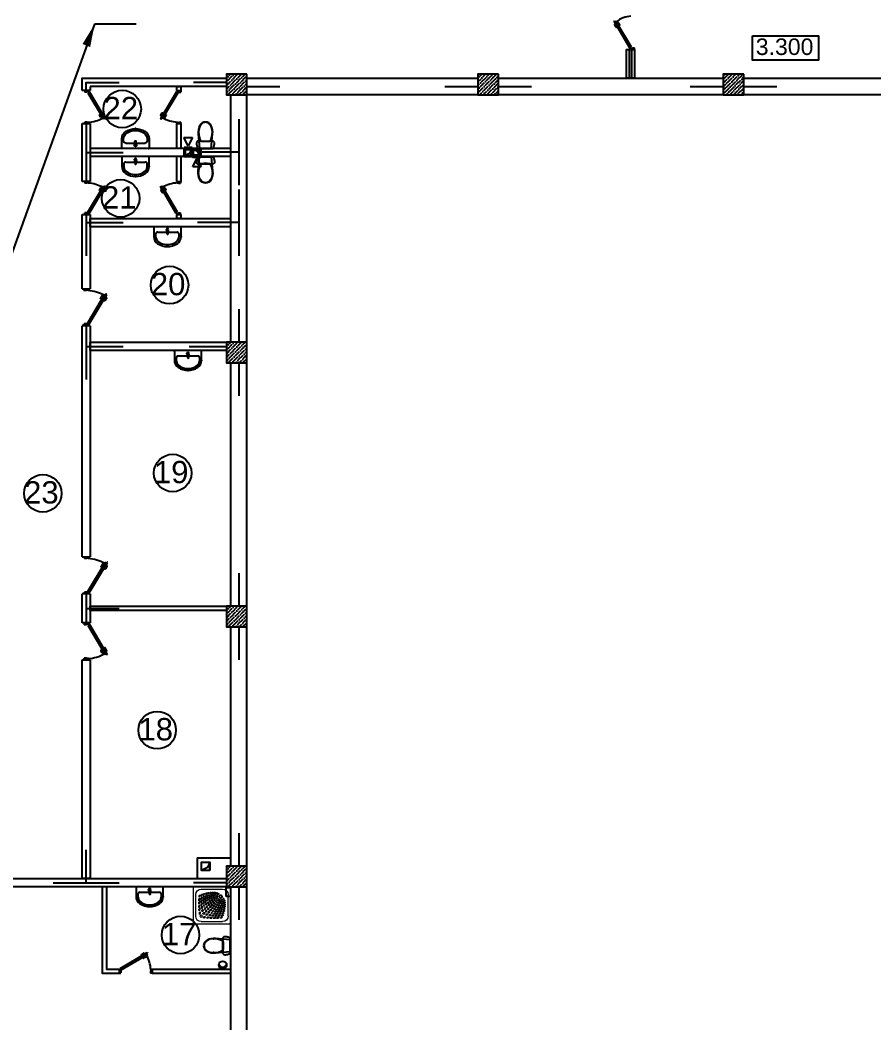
# Model space of a CAD drawing. Header units: millimetres. Extents: x 42452 to 2852333, y -419346 to 834876.
# Drawn here: x 2613922 to 2634634, y 575600 to 599910 of the extents above; entities that cross this region are included whole.
import ezdxf

# ---------------------------------------------------------------- set-up
doc = ezdxf.new("R2010")
doc.units = ezdxf.units.MM
for name, color, linetype, lineweight in [('memar', 7, 'Continuous', 25), ('ДВЕРИ', 7, 'Continuous', 5), ('Интерьер - Мебель_Ном._пера__1', 7, 'Continuous', 15), ('Соединение', 5, 'Continuous', 30)]:
    doc.layers.add(name, color=color, linetype=linetype, lineweight=lineweight)
doc.layers.add('Интерьер - Мебель_Ном._пера__75', color=160, linetype='Continuous', lineweight=25, true_color=0x2731ed)
doc.styles.add('GENERATED_STYLE_1', font='times.ttf')
doc.styles.add('СГЕНЕРИР_СТИЛЬ_1', font='arial.ttf')

# ---------------------------------------------------------------- blocks, each defined once
blk = doc.blocks.new('qapi 700')
at = {"layer": 'ДВЕРИ', "color": 251, "lineweight": 25, "true_color": 0x636466}
for p, q in [((1281620, 90086), (1281659, 90086)), ((1281620, 89997), (1281651, 89997)), ((1281651, 89997), (1281651, 90034)), ((1281651, 90034), (1281659, 90034)), ((1281659, 90034), (1281659, 90086)), ((1282368, 90010), (1281735, 89633)), ((1282395, 89980), (1281741, 89591)), ((1282382, 89987), (1282368, 90010)), ((1282420, 90086), (1282380, 90086)), ((1282380, 90034), (1282380, 90085)), ((1282388, 90034), (1282380, 90034)), ((1282388, 89991), (1282382, 89987)), ((1282388, 89997), (1282388, 90034)), ((1282420, 89997), (1282388, 89997)), ((1282420, 89997), (1282388, 89997)), ((1282395, 89980), (1282388, 89991)), ((1281775, 89698), (1281826, 89728)), ((1281835, 89712), (1281794, 89687)), ((1281836, 89725), (1281838, 89722)), ((1281733, 89605), (1281747, 89613)), ((1281741, 89591), (1281733, 89605)), ((1281747, 89613), (1281735, 89633)), ((1281812, 89685), (1281762, 89656)), ((1281762, 89656), (1281765, 89651)), ((1281776, 89665), (1281770, 89676)), ((1281785, 89617), (1281787, 89613)), ((1281787, 89613), (1281837, 89642)), ((1281792, 89676), (1281793, 89674)), ((1281802, 89622), (1281809, 89609)), ((1281814, 89681), (1281812, 89685)), ((1281820, 89629), (1281818, 89631)), ((1281872, 89650), (1281831, 89626)), ((1281831, 89604), (1281881, 89634)), ((1281837, 89642), (1281835, 89646)), ((1281884, 89645), (1281883, 89647))]:
    blk.add_line(p, q, dxfattribs=at)
for centre, radius, start, end in [((1282471, 90052), 821, 183.4077, 209.5706), ((1281783, 89684), 15.9, 120.7133, 210.7133), ((1281830, 89721), 7.94, 30.7133, 120.7133), ((1281831, 89718), 7.94, 300.7133, 30.7133), ((1281798, 89680), 7.94, 120.7133, 210.7133), ((1281823, 89617), 15.9, 210.7133, 300.7133), ((1281827, 89633), 7.94, 210.7133, 300.7133), ((1281876, 89643), 7.94, 30.7133, 120.7133), ((1281877, 89641), 7.94, 300.7133, 30.7133)]:
    blk.add_arc(centre, radius, start, end, dxfattribs=at)
blk = doc.blocks.new('Символ поддона душа 16')
at = {"layer": 'Интерьер - Мебель_Ном._пера__1', "color": 251, "linetype": 'Continuous', "lineweight": 5, "true_color": 0x636466}
for p, q in [((0, 22), (0, 878)), ((878, 900), (23, 900)), ((709, 844), (191, 844)), ((900, 22), (900, 878)), ((56, 191), (56, 709)), ((222, 662), (187, 662)), ((238, 713), (238, 678)), ((238, 647), (238, 611)), ((289, 662), (253, 662)), ((303, 601), (286, 614)), ((299, 597), (286, 614)), ((326, 567), (311, 584)), ((333, 574), (316, 589)), ((361, 531), (345, 547)), ((370, 540), (353, 555)), ((402, 486), (380, 510)), ((414, 498), (390, 520)), ((844, 191), (844, 709)), ((445, 440), (422, 465)), ((460, 455), (435, 478)), ((486, 395), (463, 420)), ((505, 414), (480, 437)), ((537, 342), (513, 367)), ((558, 364), (533, 387)), ((586, 289), (562, 314)), ((611, 314), (586, 338)), ((643, 228), (612, 260)), ((672, 257), (640, 288)), ((878, 0), (23, 0)), ((709, 56), (191, 56)), ((707, 159), (678, 190)), ((741, 193), (710, 222))]:
    blk.add_line(p, q, dxfattribs=at)
for radius in [39.4, 28.1]:
    blk.add_circle((238, 662), radius, dxfattribs=at)
for centre, radius, start, end in [((23, 878), 22.5, 90, 180), ((191, 709), 135, 90, 180), ((375, 636), 137, 129.196, 140.9462), ((-112, 1576), 935, 294.0484, 295.9579), ((235, 666), 93.2, 48.7297, 55.3816), ((375, 636), 137, 108.2589, 116.5791), ((221, 672), 127, 35.2917, 42.9165), ((391, 520), 235, 101.8201, 106.3724), ((201, 669), 163, 29.6354, 36.3675), ((386, 556), 183, 101.3677, 106.7778), ((221, 672), 127, 21.1122, 27.6146), ((201, 669), 163, 17.6042, 23.8079), ((380, 568), 205, 88.3128, 95.6344), ((193, 668), 196, 25.9651, 31.9952), ((391, 520), 235, 88.6469, 95.0662), ((193, 668), 196, 14.6813, 21.0162), ((385, 619), 120, 80.9202, 93.938), ((219, 668), 198, 26.2829, 32.3063), ((234, -309), 1060, 80.7899, 80.837), ((219, 668), 198, 13.8019, 20.7098), ((395, -91), 865, 86.9845, 88.7448), ((221, 664), 222, 23.6301, 29.5143), ((336, -158), 914, 82.7867, 84.4272), ((391, 520), 235, 81.5102, 81.7327), ((221, 664), 222, 11.3577, 18.0521), ((234, -309), 1060, 77.8137, 79.2341), ((203, 656), 265, 20.8026, 26.059), ((395, -91), 865, 83.3288, 85.055), ((216, 652), 280, 19.5061, 24.9124), ((336, -158), 914, 79.3162, 80.9273), ((193, 644), 327, 17.2778, 22.1643), ((395, -91), 865, 79.7831, 81.4836), ((191, 641), 354, 15.4246, 20.2098), ((336, -158), 914, 75.9876, 77.5746), ((159, 633), 410, 13.5731, 17.8969), ((91, 621), 500, 11.8149, 15.5001), ((395, -91), 865, 76.2338, 78.0955), ((68, 611), 550, 10.9345, 14.4671), ((8, 599), 636, 9.7539, 12.944), ((395, -91), 865, 72.6704, 74.4434), ((-80, 591), 746, 8.2388, 11.0494), ((709, 709), 135, 0, 90), ((878, 878), 22.5, 0, 90), ((332, 520), 205, 174.3656, 181.6872), ((233, 681), 198, 237.6937, 243.7171), ((232, 707), 196, 238.0048, 244.0349), ((264, 525), 137, 153.4209, 161.7411), ((231, 700), 163, 233.6325, 240.3646), ((228, 679), 127, 227.0835, 234.7083), ((380, 509), 235, 174.9338, 181.3531), ((380, 509), 235, 163.6276, 168.1799), ((264, 525), 137, 129.0538, 140.804), ((235, 665), 93.2, 214.6184, 221.2703), ((232, 707), 196, 248.9838, 255.3187), ((282, 515), 120, 176.062, 189.0798), ((1209, 666), 1060, 189.163, 189.2101), ((233, 681), 198, 249.2902, 256.1981), ((-676, 1012), 935, 334.0421, 335.9516), ((344, 514), 183, 163.2222, 168.6323), ((231, 700), 163, 246.1921, 252.3958), ((228, 679), 127, 242.3854, 248.8878), ((344, 514), 183, 147.0557, 155.3318), ((235, 665), 93.2, 232.6304, 237.8613), ((484, 539), 303, 175.8215, 179.0569), ((484, 539), 303, 184.1975, 189.4754), ((484, 539), 303, 165.7178, 171.1284), ((366, 541), 169, 174.8247, 180.3698), ((231, 700), 163, 258.0965, 263.2885), ((228, 679), 127, 256.2977, 261.622), ((232, 707), 196, 260.4637, 265.7817), ((625, 597), 433, 191.1727, 194.9541), ((422, 533), 226, 162.3069, 168.6483), ((235, 665), 93.2, 248.8798, 253.1889), ((511, 589), 304, 177.5675, 182.5262), ((238, 662), 67.7, 243, 243.3305), ((511, 589), 304, 186.592, 189.7282), ((544, 611), 342, 196.9455, 201.8192), ((424, 575), 198, 174.0035, 180.8126), ((235, 665), 93.2, 264.9225, 270.3158), ((1204, 897), 1022, 197.1695, 198.5766), ((424, 575), 198, 186.3774, 191.1212), ((228, 679), 127, 269.89, 276.1614), ((231, 700), 163, 269.7444, 275.8087), ((232, 707), 196, 271.4714, 277.3755), ((836, 739), 641, 200.8759, 203.4288), ((1204, 897), 1022, 199.6514, 200.6135), ((233, 681), 198, 274.3804, 280.2664), ((760, 728), 529, 194.5128, 196.9547), ((2135, 1622), 2148, 208.5547, 209.1761), ((235, 665), 93.2, 282.4548, 285.7089), ((1204, 897), 1022, 202.126, 203.6742), ((228, 679), 127, 284.8011, 288.8045), ((760, 728), 529, 198.8716, 200.7776), ((231, 700), 163, 282.5047, 286.7611), ((687, 792), 459, 204.438, 207.1542), ((7193, 6297), 8966, 219.4362, 219.5771), ((2135, 1622), 2148, 209.6526, 210.1462), ((232, 707), 196, 283.0403, 287.731), ((760, 728), 529, 203.6707, 206.5727), ((235, 665), 93.2, 297.8934, 301.113), ((386, 556), 183, 114.6682, 122.9443), ((361, 416), 303, 98.8716, 104.2822), ((228, 679), 127, 297.5784, 301.5243), ((687, 792), 459, 209.3188, 211.7595), ((233, 681), 198, 286.1403, 291.5744), ((2135, 1622), 2148, 210.8741, 211.5744), ((7193, 6297), 8966, 219.6897, 219.8217), ((231, 700), 163, 293.6956, 297.934), ((367, 478), 226, 101.3517, 107.6931), ((311, 389), 304, 87.4738, 92.4325), ((238, 662), 67.7, 26.6695, 27), ((-5397, -6293), 8966, 50.4229, 50.5638), ((108, 213), 459, 62.8458, 65.562), ((235, 665), 93.2, 313.4687, 315.4047), ((235, 666), 93.2, 314.5953, 316.5313), ((325, 476), 198, 89.1874, 95.9965), ((3, -304), 1022, 71.4234, 72.8305), ((-722, -1235), 2148, 60.8239, 61.4453), ((172, 140), 529, 73.0453, 75.4872), ((235, 666), 93.2, 32.1387, 37.3696), ((228, 679), 127, 311.099, 312.8153), ((232, 707), 196, 293.9046, 298.3479), ((687, 792), 459, 215.1743, 218.3067), ((221, 672), 127, 317.1847, 318.901), ((235, 666), 93.2, 328.887, 332.1066), ((235, 666), 93.2, 16.8111, 21.1202), ((235, 666), 93.2, 344.2911, 347.5452), ((7193, 6297), 8966, 219.9999, 220.1536), ((231, 700), 163, 305.8661, 307.4927), ((233, 681), 198, 298.3461, 303.1161), ((235, 666), 93.2, 359.6842, 5.0775), ((221, 672), 127, 328.4757, 332.4216), ((-5397, -6293), 8966, 50.1783, 50.3103), ((201, 669), 163, 322.5073, 324.1339), ((108, 213), 459, 58.2405, 60.6812), ((361, 416), 303, 90.9431, 94.1785), ((221, 672), 127, 341.1955, 345.1989), ((-722, -1235), 2148, 59.8538, 60.3474), ((172, 140), 529, 69.2224, 71.1284), ((236, 679), 222, 298.7581, 303.4855), ((359, 534), 169, 89.6302, 95.1753), ((221, 672), 127, 8.378, 13.7023), ((201, 669), 163, 332.066, 336.3044), ((232, 707), 196, 305.3872, 307.0355), ((311, 389), 304, 80.2718, 83.408), ((221, 672), 127, 353.8386, 0.11), ((3, -304), 1022, 69.3865, 70.3486), ((325, 476), 198, 78.8788, 83.6226), ((193, 668), 196, 322.9645, 324.6128), ((201, 669), 163, 343.2389, 347.4953), ((7193, 6297), 8966, 220.3358, 220.5365), ((201, 669), 163, 6.7115, 11.9035), ((233, 681), 198, 310.3725, 312.2207), ((201, 669), 163, 354.1913, 0.2556), ((219, 668), 198, 317.7793, 319.6275), ((193, 668), 196, 331.6521, 336.0954), ((-5397, -6293), 8966, 49.8464, 50.0001), ((108, 213), 459, 51.6933, 54.8257), ((193, 668), 196, 342.269, 346.9597), ((-722, -1235), 2148, 58.4256, 59.1259), ((236, 679), 222, 310.2953, 312.2018), ((361, 416), 303, 80.5246, 85.8025), ((172, 140), 529, 63.4273, 66.3293), ((219, 668), 198, 326.8839, 331.6539), ((221, 664), 222, 317.7982, 319.7047), ((303, 275), 433, 75.0459, 78.8273), ((193, 668), 196, 4.2183, 9.5363), ((193, 668), 196, 352.6245, 358.5286), ((3, -304), 1022, 66.3258, 67.874), ((289, 356), 342, 68.1808, 73.0545), ((161, 64), 641, 66.5712, 69.1241), ((244, 692), 260, 307.4055, 309.2965), ((219, 668), 198, 338.4256, 343.8597), ((221, 664), 222, 326.5145, 331.2419), ((-5397, -6293), 8966, 49.4635, 49.6642), ((208, 656), 260, 320.7035, 322.5945), ((219, 668), 198, 349.7336, 355.6196), ((219, 668), 198, 1.6025, 7.7855), ((-2093, -2811), 4200, 52.9007, 53.3154), ((221, 664), 222, 337.8477, 343.1726), ((-722, -1235), 2148, 56.8944, 57.6723), ((208, 656), 260, 328.7474, 333.23), ((172, 140), 529, 57.2921, 60.3822), ((99, -526), 1280, 73.4331, 74.6143), ((221, 664), 222, 348.8556, 354.1687), ((3, -304), 1022, 63.2147, 64.756), ((221, 664), 222, 359.6929, 6.0044), ((151, -320), 1048, 72.4325, 73.8593), ((-173, -726), 1499, 64.757, 65.7943), ((-149, -782), 1561, 66.7074, 67.6945), ((208, 656), 260, 339.384, 344.127), ((219, 652), 277, 327.2617, 331.8043), ((-5397, -6293), 8966, 49.0728, 49.2793), ((208, 656), 260, 9.8051, 15.9308), ((-2093, -2811), 4200, 52.082, 52.5038), ((208, 656), 260, 349.5692, 354.2534), ((208, 656), 260, 359.1728, 5.1844), ((219, 652), 277, 337.9613, 342.5935), ((-722, -1235), 2148, 55.327, 56.1089), ((193, 644), 327, 330.1244, 334.3116), ((-142, -444), 1191, 56.961, 58.3262), ((234, -309), 1060, 74.7822, 76.1739), ((219, 652), 277, 8.1122, 14.298), ((219, 652), 277, 348.1088, 352.6732), ((3, -304), 1022, 60.0048, 61.5377), ((99, -526), 1280, 70.9149, 72.0683), ((-173, -726), 1499, 62.5826, 63.6046), ((219, 652), 277, 357.4706, 3.6927), ((151, -320), 1048, 69.3837, 70.7871), ((-149, -782), 1561, 64.623, 65.5906), ((193, 644), 327, 339.8931, 344.0222), ((193, 644), 327, 6.8416, 12.3555), ((193, 644), 327, 349.0008, 353.0845), ((193, 644), 327, 357.326, 3.0068), ((191, 641), 354, 339.249, 343.1565), ((-722, -1235), 2148, 53.8291, 54.6041), ((-142, -444), 1191, 54.2862, 55.6498), ((191, 641), 354, 347.9688, 351.9467), ((3, -304), 1022, 56.9406, 58.4743), ((234, -309), 1060, 71.9075, 73.2752), ((191, 641), 354, 5.2184, 10.5629), ((-173, -726), 1499, 60.527, 61.5397), ((99, -526), 1280, 68.541, 69.6743), ((191, 641), 354, 356.003, 1.5769), ((-149, -782), 1561, 62.6595, 63.6145), ((151, -320), 1048, 66.495, 67.884), ((159, 633), 410, 340.8198, 344.2758), ((159, 633), 410, 348.655, 352.3383), ((159, 633), 410, 4.3349, 9.1453), ((159, 633), 410, 355.9929, 1.0759), ((91, 621), 500, 343.6182, 346.5984), ((-415, -951), 1762, 54.6668, 55.6992), ((336, -158), 914, 72.6385, 74.4189), ((-131, -618), 1358, 56.8954, 58.2556), ((91, 621), 500, 350.3185, 353.6011), ((91, 621), 500, 3.9186, 8.0135), ((234, -309), 1060, 68.9949, 70.5553), ((-173, -726), 1499, 58.299, 59.4723), ((99, -526), 1280, 66.1047, 67.4125), ((91, 621), 500, 356.746, 1.1309), ((-149, -782), 1561, 60.573, 61.6817), ((151, -320), 1048, 63.4759, 65.0958), ((68, 611), 550, 344.0734, 346.9579), ((68, 611), 550, 350.4941, 353.5633), ((68, 611), 550, 3.4001, 7.2825), ((68, 611), 550, 356.558, 0.7271), ((336, -158), 914, 69.2927, 70.9472), ((8, 599), 636, 351.3186, 354.0676), ((-131, -618), 1358, 54.4189, 55.6212), ((8, 599), 636, 2.9751, 6.4514), ((234, -309), 1060, 66.1054, 67.5253), ((-173, -726), 1499, 56.1119, 57.1735), ((8, 599), 636, 356.7869, 0.5306), ((-149, -782), 1561, 58.5275, 59.521), ((99, -526), 1280, 63.7037, 64.8768), ((151, -320), 1048, 60.4879, 61.9464), ((-80, 591), 746, 351.9913, 354.4114), ((-80, 591), 746, 2.295, 5.3301), ((-80, 591), 746, 356.8297, 0.1009), ((395, -91), 865, 68.9788, 70.8399), ((-198, 578), 889, 7.0667, 9.5129), ((336, -158), 914, 65.8073, 67.5698), ((-198, 578), 889, 352.9007, 355.0176), ((-173, -726), 1499, 53.7268, 54.9619), ((-198, 578), 889, 1.9244, 4.5393), ((234, -309), 1060, 63.0798, 64.6149), ((-198, 578), 889, 357.151, 359.9641), ((-149, -782), 1561, 56.3273, 57.4598), ((99, -526), 1280, 61.1733, 62.4624), ((151, -320), 1048, 57.2873, 58.9284), ((-387, 558), 1104, 6.1761, 8.2184), ((-387, 558), 1104, 1.91, 4.0711), ((-387, 558), 1104, 357.8977, 0.2141), ((395, -91), 865, 65.1461, 67.0472), ((-759, 508), 1504, 5.9584, 7.5213), ((336, -158), 914, 62.1533, 63.9448), ((-759, 508), 1504, 2.7123, 4.3514), ((234, -309), 1060, 59.8831, 61.4256), ((99, -526), 1280, 58.4809, 59.7549), ((-759, 508), 1504, 359.5991, 1.3466), ((151, -320), 1048, 53.8072, 55.4332), ((-149, -782), 1561, 53.9349, 55.0232), ((-1097, 492), 1866, 4.8823, 6.1801), ((-1097, 492), 1866, 2.2181, 3.5573), ((-1097, 492), 1866, 359.6289, 1.0375), ((992, 505), 865, 181.2552, 183.0155), ((236, 679), 222, 240.4857, 246.3699), ((245, 697), 265, 243.941, 249.1974), ((992, 505), 865, 184.945, 186.6712), ((248, 684), 280, 245.0876, 250.4939), ((256, 707), 327, 247.8357, 252.7222), ((992, 505), 865, 188.5164, 190.2169), ((259, 709), 354, 249.7902, 254.5754), ((267, 741), 410, 252.1031, 256.4269), ((279, 809), 500, 254.5, 258.1851), ((992, 505), 865, 191.9045, 193.7662), ((1058, 564), 914, 185.5728, 187.2133), ((380, 509), 235, 188.2673, 188.4898), ((289, 832), 550, 255.5329, 259.0655), ((1058, 564), 914, 189.0727, 190.6838), ((301, 892), 636, 257.056, 260.2461), ((992, 505), 865, 195.5566, 197.3296), ((1058, 564), 914, 192.4254, 194.0124), ((309, 980), 746, 258.9506, 261.7612), ((1209, 666), 1060, 190.7659, 192.1863), ((236, 679), 222, 251.9479, 258.6423), ((244, 692), 260, 254.0692, 260.1949), ((1058, 564), 914, 195.5811, 197.3615), ((1209, 666), 1060, 193.8261, 195.2178), ((248, 681), 277, 255.702, 261.8878), ((256, 707), 327, 257.6445, 263.1584), ((1426, 801), 1280, 195.3857, 196.5669), ((1058, 564), 914, 199.0528, 200.7073), ((1209, 666), 1060, 196.7248, 198.0925), ((259, 709), 354, 259.4371, 264.7816), ((267, 741), 410, 260.8547, 265.6651), ((233, 681), 198, 262.2145, 268.3975), ((1426, 801), 1280, 197.9317, 199.0851), ((279, 809), 500, 261.9865, 266.0814), ((1209, 666), 1060, 199.4447, 201.0051), ((1220, 749), 1048, 196.1407, 197.5675), ((236, 679), 222, 263.9956, 270.3071), ((289, 832), 550, 262.7175, 266.5999), ((244, 692), 260, 264.8156, 270.8272), ((1426, 801), 1280, 200.3257, 201.459), ((1220, 749), 1048, 199.2129, 200.6163), ((248, 681), 277, 266.3073, 272.5294), ((1209, 666), 1060, 202.4747, 203.8946), ((301, 892), 636, 263.5486, 267.0249), ((1682, 1049), 1561, 202.3055, 203.2926), ((256, 707), 327, 266.9932, 272.674), ((1426, 801), 1280, 202.5875, 203.8953), ((259, 709), 354, 268.4231, 273.997), ((1220, 749), 1048, 202.116, 203.505), ((236, 679), 222, 275.8313, 281.1444), ((1626, 1073), 1499, 204.2057, 205.243), ((267, 741), 410, 268.9241, 274.0071), ((1682, 1049), 1561, 204.4094, 205.377), ((1426, 801), 1280, 205.1232, 206.2963), ((279, 809), 500, 268.8691, 273.254), ((1220, 749), 1048, 204.9042, 206.5241), ((244, 692), 260, 275.7466, 280.4308), ((1204, 897), 1022, 205.244, 206.7853), ((289, 832), 550, 269.2729, 273.442), ((1626, 1073), 1499, 206.3954, 207.4174), ((1682, 1049), 1561, 206.3855, 207.3405), ((248, 681), 277, 277.3268, 281.8912), ((301, 892), 636, 269.4694, 273.2131), ((1220, 749), 1048, 208.0536, 209.5121), ((256, 707), 327, 276.9155, 280.9992), ((236, 679), 222, 286.8274, 292.1523), ((760, 728), 529, 209.6178, 212.7079), ((1204, 897), 1022, 208.4623, 209.9952), ((259, 709), 354, 278.0533, 282.0312), ((1626, 1073), 1499, 208.4603, 209.473), ((1682, 1049), 1561, 208.3183, 209.427), ((244, 692), 260, 285.873, 290.616), ((2135, 1622), 2148, 212.3277, 213.1056), ((267, 741), 410, 277.6617, 281.345), ((248, 681), 277, 287.4065, 292.0387), ((1344, 1042), 1191, 211.6738, 213.039), ((1204, 897), 1022, 211.5257, 213.0594), ((279, 809), 500, 276.3989, 279.6815), ((1626, 1073), 1499, 210.5277, 211.701), ((1682, 1049), 1561, 210.479, 211.4725), ((3711, 2993), 4200, 216.6846, 217.0992), ((256, 707), 327, 285.9778, 290.1069), ((289, 832), 550, 276.4367, 279.5059), ((2135, 1622), 2148, 213.8911, 214.673), ((244, 692), 260, 296.77, 301.2526), ((259, 709), 354, 286.8435, 290.751), ((1344, 1042), 1191, 214.3502, 215.7138), ((1518, 1031), 1358, 211.7444, 213.1046), ((301, 892), 636, 275.9324, 278.6814), ((1626, 1073), 1499, 212.8265, 213.8881), ((267, 741), 410, 285.7242, 289.1802), ((248, 681), 277, 298.1957, 302.7383), ((3711, 2993), 4200, 217.4962, 217.918), ((2135, 1622), 2148, 215.3959, 216.1709), ((279, 809), 500, 283.4016, 286.3818), ((1851, 1315), 1762, 214.3008, 215.3332), ((1518, 1031), 1358, 214.3788, 215.5811), ((7193, 6297), 8966, 220.7207, 220.9272), ((256, 707), 327, 295.6884, 299.8756), ((289, 832), 550, 283.0421, 285.9266), ((259, 709), 354, 296.1376, 300.229), ((3711, 2993), 4200, 218.2881, 218.7048), ((2135, 1622), 2148, 217.0279, 217.8959), ((248, 681), 277, 308.7401, 310.7182), ((219, 652), 277, 319.2818, 321.2599), ((301, 892), 636, 281.8787, 284.5372), ((1851, 1315), 1762, 216.3527, 217.3137), ((267, 741), 410, 294.0771, 297.8554), ((7193, 6297), 8966, 221.1013, 221.3052), ((256, 707), 327, 305.219, 307.1214), ((309, 980), 746, 280.8315, 283.2228), ((193, 644), 327, 322.8786, 324.781), ((279, 809), 500, 290.6281, 293.9665), ((3711, 2993), 4200, 219.1772, 219.6324), ((2135, 1622), 2148, 218.7668, 219.5894), ((259, 709), 354, 305.3155, 307.2306), ((191, 641), 354, 322.7694, 324.6845), ((289, 832), 550, 289.9273, 293.1235), ((7193, 6297), 8966, 221.5413, 221.7601), ((267, 741), 410, 302.4326, 304.2719), ((191, 641), 354, 329.771, 333.8624), ((-5397, -6293), 8966, 48.6948, 48.8987), ((159, 633), 410, 325.7281, 327.5674), ((301, 892), 636, 288.1277, 291.0486), ((3711, 2993), 4200, 220.0988, 220.5395), ((-2093, -2811), 4200, 51.2952, 51.7119), ((463, 442), 90, 303.6661, 312.8255), ((309, 980), 746, 286.3701, 288.9778), ((159, 633), 410, 332.1446, 335.9229), ((458, 437), 90, 317.1745, 326.3339), ((7193, 6297), 8966, 221.9887, 222.2056), ((484, 415), 90, 305.6468, 315.5471), ((322, 1098), 889, 284.4018, 286.7), ((485, 416), 90, 314.4529, 324.3532), ((91, 621), 500, 336.0335, 339.3719), ((-5397, -6293), 8966, 48.2399, 48.4587), ((-2093, -2811), 4200, 50.3676, 50.8228), ((516, 391), 90, 301.3122, 312.1558), ((-722, -1235), 2148, 52.1041, 52.9721), ((68, 611), 550, 336.8765, 340.0727), ((509, 384), 90, 317.8442, 328.6878), ((7193, 6297), 8966, 222.445, 222.7148), ((537, 364), 90, 303.1469, 314.6807), ((536, 363), 90, 315.3193, 326.8531), ((592, 308), 11.2, 314.6807, 315.3193), ((8, 599), 636, 338.9514, 341.8723), ((-5397, -6293), 8966, 47.7944, 48.0113), ((-2093, -2811), 4200, 49.4605, 49.9012), ((565, 337), 90, 301.7967, 314.2789), ((8, 599), 636, 345.4628, 348.1213), ((-722, -1235), 2148, 50.4106, 51.2332), ((563, 335), 90, 315.7211, 328.2033), ((-415, -951), 1762, 52.6863, 53.6473), ((-80, 591), 746, 346.7772, 349.1685), ((-198, 578), 889, 343.3, 345.5982), ((-5397, -6293), 8966, 47.2852, 47.555), ((594, 302), 90, 316.7747, 330.3169), ((-2093, -2811), 4200, 48.4326, 48.975), ((-198, 578), 889, 348.3139, 350.441), ((-722, -1235), 2148, 48.5006, 49.5053), ((-415, -951), 1762, 50.477, 51.6335), ((-131, -618), 1358, 51.6788, 53.1067), ((-387, 558), 1104, 346.1926, 348.1444), ((-387, 558), 1104, 350.3933, 352.2198), ((-387, 558), 1104, 354.2825, 356.0781), ((-759, 508), 1504, 350.4034, 351.9611), ((-5397, -6293), 8966, 46.7042, 46.9401), ((-2093, -2811), 4200, 47.2646, 47.747), ((-759, 508), 1504, 353.6708, 355.1313), ((-722, -1235), 2148, 46.322, 47.2438), ((-415, -951), 1762, 47.9821, 49.0561), ((-759, 508), 1504, 356.7305, 358.1547), ((-131, -618), 1358, 48.5988, 49.9547), ((-173, -726), 1499, 51.092, 52.2703), ((-1097, 492), 1866, 351.9982, 353.2744), ((-1097, 492), 1866, 354.6558, 355.8863), ((-1097, 492), 1866, 357.2023, 358.4067), ((23, 22), 22.5, 180, 270), ((191, 191), 135, 180, 270), ((992, 505), 865, 199.1601, 201.0212), ((322, 1098), 889, 260.4871, 262.9333), ((342, 1287), 1104, 261.7816, 263.8239), ((992, 505), 865, 202.9528, 204.8539), ((392, 1659), 1504, 262.4787, 264.0416), ((408, 1997), 1866, 263.8199, 265.1177), ((1058, 564), 914, 202.4302, 204.1927), ((1058, 564), 914, 206.0552, 207.8467), ((309, 980), 746, 264.6699, 267.705), ((322, 1098), 889, 265.4607, 268.0756), ((1209, 666), 1060, 205.3851, 206.9202), ((342, 1287), 1104, 265.9289, 268.09), ((392, 1659), 1504, 265.6486, 267.2877), ((1209, 666), 1060, 208.5744, 210.1169), ((1426, 801), 1280, 207.5376, 208.8267), ((408, 1997), 1866, 266.4427, 267.7819), ((309, 980), 746, 269.8991, 273.1703), ((1426, 801), 1280, 210.2451, 211.5191), ((322, 1098), 889, 270.0359, 272.849), ((1220, 749), 1048, 211.0716, 212.7127), ((342, 1287), 1104, 269.7859, 272.1023), ((392, 1659), 1504, 268.6534, 270.4009), ((1220, 749), 1048, 214.5668, 216.1928), ((1682, 1049), 1561, 212.5402, 213.6727), ((408, 1997), 1866, 268.9625, 270.3711), ((309, 980), 746, 275.5886, 278.0087), ((322, 1098), 889, 274.9824, 277.0993), ((1626, 1073), 1499, 215.0381, 216.2732), ((1682, 1049), 1561, 214.9768, 216.0651), ((342, 1287), 1104, 273.9219, 275.7175), ((1518, 1031), 1358, 216.8933, 218.3212), ((392, 1659), 1504, 271.8453, 273.2695), ((1626, 1073), 1499, 217.7297, 218.908), ((408, 1997), 1866, 271.5933, 272.7977), ((322, 1098), 889, 279.559, 281.6861), ((1851, 1315), 1762, 218.3665, 219.523), ((1518, 1031), 1358, 220.0453, 221.4012), ((342, 1287), 1104, 277.7802, 279.6067), ((2135, 1622), 2148, 220.4947, 221.4994), ((392, 1659), 1504, 274.8687, 276.3292), ((1851, 1315), 1762, 220.9439, 222.0179), ((408, 1997), 1866, 274.1137, 275.3442), ((3711, 2993), 4200, 221.025, 221.5674), ((2135, 1622), 2148, 222.7562, 223.678), ((342, 1287), 1104, 281.8556, 283.8074), ((392, 1659), 1504, 278.0389, 279.5966), ((3711, 2993), 4200, 222.253, 222.7354), ((408, 1997), 1866, 276.7256, 278.0018), ((7193, 6297), 8966, 223.0599, 223.2958), ((598, 306), 90, 299.6831, 313.2253), ((628, 264), 90, 303.8799, 318.4865), ((636, 272), 90, 311.5135, 326.1201), ((667, 239), 90, 296.5187, 312.3183), ((709, 191), 135, 270, 0), ((661, 233), 90, 317.6817, 333.4813), ((878, 22), 22.5, 270, 0)]:
    blk.add_arc(centre, radius, start, end, dxfattribs=at)
blk = doc.blocks.new('Умывальник 03 16')
at = {"layer": 'Интерьер - Мебель_Ном._пера__75', "color": 251, "linetype": 'Continuous', "true_color": 0x636466}
for p, q in [((0, 0), (-320, 0)), ((320, 0), (0, 0)), ((-330, -10), (-330, -240)), ((-285, -180), (-285, -240)), ((-285, -240), (-273, -295)), ((-235, -130), (235, -130)), ((-25, -70), (-21, -112)), ((-18, -121), (-11, -174)), ((-14, -110), (-14, -95)), ((-14, -95), (14, -95)), ((11, -174), (18, -121)), ((14, -95), (14, -110)), ((21, -112), (25, -70)), ((273, -295), (285, -240)), ((285, -240), (285, -180)), ((330, -240), (330, -10)), ((-273, -295), (-240, -345)), ((-240, -345), (-187, -387)), ((-187, -387), (-118, -417)), ((-118, -417), (-41, -433)), ((-41, -433), (41, -433)), ((41, -433), (118, -417)), ((118, -417), (187, -387)), ((187, -387), (240, -345)), ((240, -345), (273, -295))]:
    blk.add_line(p, q, dxfattribs=at)
for centre, radius, start, end in [((-320, -10), 10, 90, 180), ((320, -10), 10, 0, 90), ((-133, -240), 197, 180, 239.3268), ((-235, -180), 50, 90, 180), ((0, -70), 25, 0, 180), ((0, -110), 21.1, 185.1696, 212.771), ((0, -110), 21.1, 212.771, 327.229), ((0, -110), 13.6, 180, 0), ((0, -173), 11.2, 187.1389, 352.8611), ((0, -110), 21.1, 327.229, 354.8304), ((133, -240), 197, 300.6732, 0), ((235, -180), 50, 0, 90), ((0, -58), 422, 236.4705, 270), ((0, -58), 422, 270, 303.5295)]:
    blk.add_arc(centre, radius, start, end, dxfattribs=at)
for p in [(320, 0), (-330, -10), (-25, -70), (-18, -121), (11, -174), (21, -112), (330, -240), (-233, -410), (0, -480), (233, -410)]:
    blk.add_point(p, dxfattribs=at)
blk = doc.blocks.new('Унитаз 16_2')
at = {"layer": 'Интерьер - Мебель_Ном._пера__75', "color": 251, "linetype": 'Continuous', "true_color": 0x636466}
for p, q in [((-187, 0), (-194, -15)), ((187, 0), (-187, 0)), ((-141, 0), (-173, -350)), ((141, 0), (-141, 0)), ((173, -350), (141, 0)), ((194, -15), (187, 0)), ((-217, -112), (-218, -128)), ((-218, -128), (-216, -140)), ((-216, -95), (-217, -112)), ((-213, -79), (-216, -95)), ((-216, -140), (-212, -151)), ((-210, -62), (-213, -79)), ((-212, -151), (-206, -161)), ((-205, -46), (-210, -62)), ((-206, -161), (-198, -169)), ((-200, -31), (-205, -46)), ((-194, -15), (-200, -31)), ((-198, -169), (-188, -175)), ((-188, -175), (-178, -179)), ((-178, -179), (-166, -181)), ((-166, -181), (-154, -180)), ((-154, -180), (-116, -173)), ((-116, -173), (-78, -168)), ((0, -173), (-109, -173)), ((-78, -168), (-39, -165)), ((-39, -165), (0, -164)), ((0, -164), (39, -165)), ((109, -173), (0, -173)), ((39, -165), (78, -168)), ((78, -168), (116, -173)), ((116, -173), (154, -180)), ((154, -180), (166, -181)), ((166, -181), (178, -179)), ((178, -179), (188, -175)), ((188, -175), (198, -169)), ((200, -31), (194, -15)), ((198, -169), (206, -161)), ((205, -46), (200, -31)), ((210, -62), (205, -46)), ((206, -161), (212, -151)), ((213, -79), (210, -62)), ((212, -151), (216, -140)), ((216, -95), (213, -79)), ((217, -112), (216, -95)), ((216, -140), (218, -128)), ((218, -128), (217, -112)), ((-173, -350), (-175, -402)), ((-175, -402), (-169, -453)), ((-169, -453), (-157, -503)), ((157, -503), (169, -453)), ((169, -453), (175, -402)), ((175, -402), (173, -350)), ((-157, -503), (-138, -550)), ((-138, -550), (-112, -587)), ((-112, -587), (-79, -616)), ((-79, -616), (-41, -634)), ((-41, -634), (0, -640)), ((0, -631), (0, -631)), ((0, -640), (41, -634)), ((41, -634), (79, -616)), ((79, -616), (112, -587)), ((81, -605), (81, -605)), ((112, -587), (138, -550)), ((138, -550), (157, -503))]:
    blk.add_line(p, q, dxfattribs=at)
for centre, radius, start, end in [((258, -388), 425, 149.6518, 181.3539), ((-258, -388), 425, 358.6461, 30.3482), ((89, -412), 257, 176.8048, 228.4245), ((-89, -412), 257, 311.5755, 3.1952), ((1, -493), 139, 233.7772, 269.6644), ((-1, -493), 139, 270.3356, 306.2228)]:
    blk.add_arc(centre, radius, start, end, dxfattribs=at)
for p in [(109, -173), (-167, -398), (167, -398), (-81, -605)]:
    blk.add_point(p, dxfattribs=at)

msp = doc.modelspace()

# ---------------------------------------------------------------- hatches: boundary and pattern name
at = {"layer": 'memar', "lineweight": 25}
h = msp.add_hatch(dxfattribs=at)
h.set_pattern_fill('ANSI36', color=256, scale=500)
h.set_pattern_definition([(45, (908887.793, 3054998.6), (33.1456304, 121.533978), [156.25, -31.25, 0, -31.25])])
h.paths.add_polyline_path([(2618926.33479, 598598.5206), (2618926.33479, 598098.5206), (2619426.33479, 598098.5206), (2619426.33479, 598598.5206)])
h = msp.add_hatch(dxfattribs=at)
h.set_pattern_fill('ANSI36', color=256, scale=500)
h.set_pattern_definition([(45, (902789.75, 3054998.6), (33.1456304, 121.533978), [156.25, -31.25, 0, -31.25])])
h.paths.add_polyline_path([(2625024.37997, 598598.5206), (2625024.37997, 598098.5206), (2625524.37997, 598098.5206), (2625524.37997, 598598.5206)])
h = msp.add_hatch(dxfattribs=at)
h.set_pattern_fill('ANSI36', color=256, scale=500)
h.set_pattern_definition([(45, (896837.99, 3054998.6), (33.1456304, 121.533978), [156.25, -31.25, 0, -31.25])])
h.paths.add_polyline_path([(2630976.13986, 598598.5206), (2630976.13986, 598098.5206), (2631476.13986, 598098.5206), (2631476.13986, 598598.5206)])
h = msp.add_hatch(dxfattribs=at)
h.set_pattern_fill('ANSI36', color=256, scale=500)
h.set_pattern_definition([(45, (908887.99, 3048498.6), (33.1456304, 121.533978), [156.25, -31.25, 0, -31.25])])
h.paths.add_polyline_path([(2618926.13986, 592098.5206), (2618926.13986, 591598.5206), (2619426.13986, 591598.5206), (2619426.13986, 592098.5206)])
h = msp.add_hatch(dxfattribs=at)
h.set_pattern_fill('ANSI36', color=256, scale=500)
h.set_pattern_definition([(45, (908887.99, 3042098.6), (33.1456304, 121.533978), [156.25, -31.25, 0, -31.25])])
h.paths.add_polyline_path([(2618926.13986, 585698.5206), (2618926.13986, 585198.5206), (2619426.13986, 585198.5206), (2619426.13986, 585698.5206)])
h = msp.add_hatch(dxfattribs=at)
h.set_pattern_fill('ANSI36', color=256, scale=500)
h.set_pattern_definition([(45, (908887.99, 3035799.09), (33.1456304, 121.533978), [156.25, -31.25, 0, -31.25])])
h.paths.add_polyline_path([(2618926.13986, 579399.01231), (2618926.13986, 578899.01231), (2619426.13986, 578899.01231), (2619426.13986, 579399.01231)])

# ---------------------------------------------------------------- linework, layer by layer
at = {"layer": 'memar', "color": 251, "lineweight": 25, "true_color": 0x636466}
for p, q in [((2628721.85412, 599222.82446), (2628331.3612, 599880.14118)), ((2628331.36159, 599880.14142), (2628345.08384, 599888.29331)), ((2628344.0377, 599790.01064), (2628374.17534, 599739.27988)), ((2628345.08384, 599888.29331), (2628353.23451, 599874.57313)), ((2628361.90382, 599819.18663), (2628349.60711, 599811.88151)), ((2628357.26061, 599836.21274), (2628353.2164, 599833.81019)), ((2628353.2164, 599833.81019), (2628382.912, 599783.82352)), ((2628353.23451, 599874.57313), (2628373.81278, 599886.79795)), ((2628390.6138, 599749.04548), (2628366.16255, 599790.20433)), ((2628368.94726, 599801.13977), (2628371.66558, 599802.75464)), ((2628752.07912, 599250.06136), (2628373.81568, 599886.79967)), ((2628382.912, 599783.82352), (2628386.95621, 599786.22606)), ((2628385.11078, 599736.49517), (2628387.8291, 599738.11005)), ((2628396.4256, 599859.47949), (2628391.70711, 599856.67638)), ((2628426.1212, 599809.49282), (2628396.4256, 599859.47949)), ((2628405.11302, 599844.85593), (2628416.77117, 599851.7817)), ((2628416.95454, 599829.65947), (2628414.87478, 599828.42394)), ((2628421.43843, 599806.71092), (2628426.1212, 599809.49282)), ((2628452.34123, 599785.71592), (2628427.88998, 599826.87476)), ((2628438.64205, 599846.21228), (2628468.77969, 599795.48152)), ((2628465.99499, 599784.54609), (2628463.27667, 599782.93121)), ((2628729.57634, 599236.69313), (2628752.07912, 599250.06136)), ((2628733.65171, 599229.83306), (2628729.57634, 599236.69313)), ((2628776.26858, 599230.4378), (2628776.26858, 599238.4171)), ((2628776.26858, 599238.4171), (2628827.81265, 599238.4171)), ((2628828.37878, 599198.5206), (2628828.37878, 599238.4171)), ((2628721.85412, 599222.82446), (2628733.65171, 599229.83306)), ((2628739.26844, 599198.5206), (2628739.26844, 599230.4378)), ((2628739.26844, 599198.5206), (2628739.26844, 599230.4378)), ((2628739.26844, 599230.4378), (2628776.26858, 599230.4378))]:
    msp.add_line(p, q, dxfattribs=at)
at = {"layer": 'memar', "color": 0, "lineweight": 25}
for p, q in [((2628628.184, 599198.5206), (2628828.37878, 599198.5206)), ((2617726.14, 598198.87991), (2617826.14, 598198.87991)), ((2617726.14, 597398.87991), (2617826.14, 597398.87991)), ((2617726.14, 595998.5206), (2617826.14, 595998.5206)), ((2617726.14, 595198.5206), (2617826.14, 595198.5206))]:
    msp.add_line(p, q, dxfattribs=at)
at = {"layer": 'memar', "lineweight": 25}
for p, q in [((2617897.3537, 597062.30001), (2618102.58387, 597062.30001)), ((2617999.36424, 596860.46882), (2617897.3537, 597062.30001)), ((2618102.58387, 597062.30001), (2617999.36424, 596860.46882)), ((2618110.60664, 596349.52116), (2618213.82627, 596551.35235)), ((2618315.83681, 596349.52116), (2618110.60664, 596349.52116)), ((2618213.82627, 596551.35235), (2618315.83681, 596349.52116)), ((2618221.45256, 579598.2264), (2619026.51109, 579598.2264)), ((2618221.45256, 579598.2264), (2618221.45256, 579098.2264)), ((2618465.57552, 579368.87392), (2618321.55534, 579298.2264)), ((2618526.61386, 579498.2264), (2618465.57552, 579368.87392))]:
    msp.add_line(p, q, dxfattribs=at)
at = {"layer": 'memar', "color": 7, "lineweight": 25}
for p, q in [((2618093.17346, 596822.46193), (2617901.33486, 596822.46193)), ((2617928.6909, 596822.46193), (2617928.6909, 596766.24093)), ((2618070.07868, 596822.46193), (2618070.07868, 596766.24093)), ((2617895.51948, 596798.5206), (2617895.51948, 596598.5206)), ((2618100.47523, 596798.5206), (2617895.51948, 596798.5206)), ((2617895.51948, 596598.5206), (2618100.47523, 596598.5206)), ((2618100.47523, 596598.5206), (2618100.47523, 596798.5206)), ((2618305.43098, 596798.5206), (2618100.47523, 596798.5206)), ((2618100.57801, 596798.5206), (2618100.57801, 596598.5206)), ((2618100.57801, 596598.5206), (2618100.57801, 596798.5206)), ((2618298.23198, 596574.57927), (2618106.39338, 596574.57927)), ((2618133.74943, 596574.57927), (2618133.74943, 596630.80027)), ((2618275.1372, 596574.57927), (2618275.1372, 596630.80027)), ((2618305.53375, 596798.5206), (2618305.53375, 596598.5206)), ((2618305.63653, 596598.5206), (2618305.63653, 596798.5206)), ((2618321.55534, 579298.2264), (2618321.55534, 579498.2264)), ((2618321.55534, 579498.2264), (2618526.51109, 579498.2264)), ((2618526.51109, 579498.2264), (2618526.51109, 579298.2264)), ((2618526.51109, 579298.2264), (2618526.51109, 579498.2264)), ((2618526.61386, 579298.2264), (2618526.61386, 579498.2264))]:
    msp.add_line(p, q, dxfattribs=at)
at = {"layer": 'memar', "color": 5, "lineweight": 25}
for p, q in [((2618033.30084, 596674.35901), (2617927.56035, 596630.30764)), ((2617927.92007, 596765.72286), (2617927.92007, 596629.74972)), ((2618069.30785, 596765.72286), (2617927.92007, 596765.72286)), ((2617927.92007, 596629.74972), (2618069.30785, 596629.74972)), ((2618070.07868, 596766.24093), (2618033.30084, 596674.35901)), ((2618069.30785, 596629.74972), (2618069.30785, 596765.72286)), ((2618238.35936, 596722.68219), (2618132.61887, 596766.73356)), ((2618132.97859, 596631.31834), (2618132.97859, 596767.29148)), ((2618132.97859, 596767.29148), (2618274.36637, 596767.29148)), ((2618274.36637, 596631.31834), (2618132.97859, 596631.31834)), ((2618275.1372, 596630.80027), (2618238.35936, 596722.68219)), ((2618274.36637, 596767.29148), (2618274.36637, 596631.31834))]:
    msp.add_line(p, q, dxfattribs=at)
at = {"layer": 'memar', "color": 7, "linetype": 'Continuous', "lineweight": 25, "flags": 128}
msp.add_lwpolyline([(2631687.94436, 599530.21267), (2633291.6403, 599530.21267), (2633291.6403, 598940.38736), (2631687.94436, 598940.38736)], close=True, dxfattribs=at)
at = {"layer": 'memar', "color": 0, "lineweight": 25}
for points in [[(2628828.37878, 599198.5206), (2628828.37878, 598498.5206), (2628628.37878, 598498.5206), (2628628.37878, 599198.5206)], [(2615426.14, 598198.5206), (2615426.14, 598498.5206), (2615626.14, 598498.5206)], [(2615626.14, 598498.5206), (2615626.14, 598498.5206), (2618926.33479, 598498.5206), (2618926.33479, 598298.5206), (2615626.14, 598298.5206)], [(2615626.14, 598298.5206), (2615626.14, 598198.5206)], [(2617726.14, 598198.87991), (2617726.14, 598298.5206), (2617826.14, 598298.5206), (2617826.14, 598198.87991)], [(2615626.14, 598198.5206), (2615426.14, 598198.5206)], [(2619026.14, 598098.5206), (2619026.14, 592098.5206)], [(2619425.96341, 572898.5206), (2619426.33479, 598098.5206)], [(2615426.14, 595998.5206), (2615426.14, 597398.5206)], [(2615426.14, 597398.5206), (2615626.14, 597398.5206)], [(2615626.14, 597398.5206), (2615626.14, 595998.5206)], [(2617726.14, 596798.5206), (2617726.14, 597398.87991)], [(2617826.14, 597398.87991), (2617826.14, 596798.5206)], [(2619026.14, 596798.5206), (2615626.14, 596798.5206)], [(2619026.14, 596598.5206), (2615626.14, 596598.5206)], [(2617726.14, 595998.5206), (2617726.14, 596598.5206)], [(2617826.14, 596598.5206), (2617826.14, 595998.5206)], [(2615626.14, 595998.5206), (2615426.14, 595998.5206)], [(2615426.14, 593398.5206), (2615426.14, 595198.5206)], [(2615426.14, 595198.5206), (2615626.14, 595198.5206)], [(2615626.14, 595198.5206), (2615626.14, 593398.5206)], [(2617826.14, 595198.5206), (2617826.14, 595098.5206), (2617726.14, 595098.5206), (2617726.14, 595198.5206)], [(2615426.14, 593398.5206), (2615626.14, 593398.5206)], [(2615426.14, 586898.5206), (2615426.14, 592498.5206)], [(2615626.14, 592498.5206), (2615426.14, 592498.5206)], [(2615626.14, 592498.5206), (2615626.14, 586898.5206)], [(2619026.14, 591598.5206), (2619026.14, 585698.5206)], [(2615426.14, 586898.5206), (2615626.14, 586898.5206)], [(2615426.14, 585298.5206), (2615426.14, 585998.5206)], [(2615626.14, 585998.5206), (2615426.14, 585998.5206)], [(2615626.14, 585998.5206), (2615626.14, 585298.5206)], [(2615626.14, 585298.5206), (2615426.14, 585298.5206)], [(2619026.14, 585198.5206), (2619026.14, 579384.01231)], [(2615626.14, 584398.5206), (2615626.14, 579099.01231), (2615426.14, 579099.01231), (2615426.14, 584398.5206)], [(2615426.14, 584398.5206), (2615626.14, 584398.5206)], [(2616326.62089, 576799.01231), (2615926.14, 576799.0123), (2615926.14, 578899.01231)], [(2616329.14627, 576899.01231), (2616026.14, 576899.01231), (2616026.14, 578899.01231)], [(2619026.14, 578899.01231), (2619026.14, 572898.5206)], [(2616326.62089, 576899.01231), (2616326.62089, 576799.01231)], [(2619026.14, 576899.01231), (2617126.62089, 576899.01231)], [(2617126.62089, 576899.01231), (2617126.62089, 576799.01231)], [(2619026.14, 576799.01231), (2617126.62089, 576799.01231)]]:
    msp.add_lwpolyline(points, dxfattribs=at)
at = {"layer": 'memar', "color": 146, "lineweight": 25, "true_color": 0x105689}
msp.add_lwpolyline([(2628753.37878, 598498.5206), (2628703.37878, 598498.5206), (2628703.37878, 599198.5206), (2628753.37878, 599198.5206)], close=True, dxfattribs=at)
at = {"layer": 'memar', "color": 3, "lineweight": 25}
for points in [[(2619426.33479, 598598.5206), (2618926.33479, 598598.5206), (2618926.33479, 598098.5206), (2619426.33479, 598098.5206)], [(2625524.37997, 598598.5206), (2625024.37997, 598598.5206), (2625024.37997, 598098.5206), (2625524.37997, 598098.5206)], [(2631476.13986, 598598.5206), (2630976.13986, 598598.5206), (2630976.13986, 598098.5206), (2631476.13986, 598098.5206)], [(2619426.13986, 592098.5206), (2618926.13986, 592098.5206), (2618926.13986, 591598.5206), (2619426.13986, 591598.5206)], [(2619426.13986, 585698.5206), (2618926.13986, 585698.5206), (2618926.13986, 585198.5206), (2619426.13986, 585198.5206)], [(2619426.13986, 579399.01231), (2618926.13986, 579399.01231), (2618926.13986, 578899.01231), (2619426.13986, 578899.01231)]]:
    msp.add_lwpolyline(points, close=True, dxfattribs=at)
at = {"layer": 'memar', "lineweight": 25}
for points in [[(2615526.14, 598198.5206), (2615526.14, 598398.5206), (2616326.14, 598398.5206)], [(2618926.33479, 598398.5206), (2618126.33479, 598398.5206)], [(2619426.33479, 598298.5206), (2620226.33479, 598298.5206)], [(2624224.37997, 598298.5206), (2625024.37997, 598298.5206)], [(2625524.37997, 598298.5206), (2626324.37997, 598298.5206)], [(2630176.13986, 598298.5206), (2630976.13986, 598298.5206)], [(2631476.13986, 598298.5206), (2632276.13986, 598298.5206)], [(2615526.14, 597398.5206), (2615526.14, 595998.5206)], [(2619226.14, 597504.68436), (2619226.14, 596704.68436)], [(2615526.14, 596698.5206), (2616426.14, 596698.5206)], [(2619226.14, 596704.68436), (2618226.14, 596704.68436)], [(2619226.14, 596704.68436), (2619226.14, 595904.68436)], [(2619226.14, 595798.5206), (2619226.14, 594998.5206)], [(2615526.14, 595198.5206), (2615526.14, 594198.5206)], [(2615526.14, 594998.5206), (2616426.14, 594998.5206)], [(2619226.14, 594998.5206), (2618226.14, 594998.5206)], [(2619226.14, 594998.5206), (2619226.14, 594198.5206)], [(2619226.14, 592898.5206), (2619226.14, 592098.5206)], [(2615526.14, 592498.5206), (2615526.14, 591198.5206)], [(2615526.14, 591998.5206), (2616426.14, 591998.5206)], [(2618026.13986, 591998.5206), (2618926.13986, 591998.5206)], [(2619226.14, 591598.5206), (2619226.14, 590798.5206)], [(2619226.14, 586498.5206), (2619226.14, 585698.5206)], [(2615526.14, 585998.5206), (2615526.14, 585298.5206)], [(2615526.14, 585648.5206), (2616326.14, 585648.5206)], [(2619226.14, 585198.5206), (2619226.14, 584398.5206)], [(2619226.05825, 580198.5206), (2619226.05825, 579398.5206)], [(2615526.14, 578998.5206), (2615526.14, 579798.5206)], [(2614726.14, 578998.5206), (2615526.14, 578998.5206)], [(2615526.14, 578998.5206), (2616326.14, 578998.5206)], [(2618926.13986, 578998.5206), (2618126.13986, 578998.5206)], [(2619226.05825, 578898.5206), (2619226.05825, 578098.5206)]]:
    msp.add_lwpolyline(points, dxfattribs=at)
at = {"layer": 'memar', "color": 0, "lineweight": 25}
for points in [[(2625024.37997, 598098.5206), (2619426.33479, 598098.5206), (2619426.33479, 598498.5206), (2625024.37997, 598498.5206)], [(2630976.13986, 598098.5206), (2625524.37997, 598098.5206), (2625524.37997, 598498.5206), (2630976.13986, 598498.5206)], [(2637026.13986, 598098.5206), (2631476.13986, 598098.5206), (2631476.13986, 598498.5206), (2637026.13986, 598498.5206)], [(2619026.14, 594898.5206), (2615626.14, 594898.5206), (2615626.14, 595098.5206), (2619026.14, 595098.5206)], [(2618926.13986, 591898.5206), (2615626.14, 591898.5206), (2615626.14, 592098.5206), (2618926.13986, 592098.5206)], [(2618926.13986, 585598.5206), (2615626.14, 585598.5206), (2615626.14, 585698.5206), (2618926.13986, 585698.5206)], [(2618926.13986, 578899.01231), (2613426.13986, 578899.01231), (2613426.13986, 579099.01231), (2618926.13986, 579099.01231)]]:
    msp.add_lwpolyline(points, close=True, dxfattribs=at)
at = {"layer": 'memar', "lineweight": 25}
msp.add_lwpolyline([(2618526.51109, 579298.2264), (2618321.45256, 579298.2264), (2618321.45256, 579498.2264), (2618526.51109, 579498.2264)], close=True, dxfattribs=at)
at = {"layer": 'memar', "color": 1, "lineweight": 25}
msp.add_lwpolyline([(2618919.51356, 578661.61546), (2618919.51356, 578878.99879), (2619028.97963, 578878.99879), (2619028.97963, 578661.61546)], close=True, dxfattribs=at)
at = {"layer": 'memar', "color": 0, "lineweight": 25}
for centre in [(2616401.64297, 597753.12928), (2616363.62164, 595587.64231), (2617549.33991, 593486.40386), (2617624.08427, 588929.67201), (2614474.63049, 588437.29246), (2617248.62902, 582696.51846), (2617815.13761, 577730.96485)]:
    msp.add_circle(centre, 454.87332, dxfattribs=at)
at = {"layer": 'memar', "color": 5, "lineweight": 25}
msp.add_circle((2618837.46945, 577002.1701), 96, dxfattribs=at)
at = {"layer": 'memar', "color": 251, "lineweight": 25, "true_color": 0x636466}
for centre, radius, start, end in [((2628763.83111, 599420.13459), 582.83404, 92.415359884, 130.289905428), ((2628357.75784, 599798.16137), 15.9586, 120.713292229, 210.713292229), ((2628373.02263, 599794.27969), 7.9793, 120.713292229, 210.713292229), ((2628381.03541, 599743.35524), 7.9793, 210.713292229, 300.713292229), ((2628383.75373, 599744.97012), 7.9793, 300.713292229, 30.713292229), ((2628424.92191, 599838.06155), 15.9586, 30.713292229, 120.713292229), ((2628421.0299, 599822.79939), 7.9793, 30.713292229, 120.713292229), ((2628459.2013, 599789.79128), 7.9793, 210.713292229, 300.713292229), ((2628461.91962, 599791.40616), 7.9793, 300.713292229, 30.713292229)]:
    msp.add_arc(centre, radius, start, end, dxfattribs=at)
at = {"layer": 'memar', "color": 7, "lineweight": 25}
for centre, radius, start, end in [((2618837.46945, 577002.1701), 82.18078, 176.396054066, 5.548097394), ((2618836.90196, 577035.61516), 86.22032, 199.146705133, 342.797446325)]:
    msp.add_arc(centre, radius, start, end, dxfattribs=at)
at = {"layer": 'Соединение', "color": 0, "lineweight": -3}
for p, q in [((2615729.95889, 599806.49803), (2613667.47897, 594095.57688)), ((2616735.32566, 599806.49803), (2615729.95889, 599806.49803))]:
    msp.add_line(p, q, dxfattribs=at)
at = {"layer": 'Соединение'}
msp.add_lwpolyline([(2615729.95889, 599806.49803, 0, 200, 0), (2615529.95889, 599292.49342, 50, 50, 0)], format="xyseb", dxfattribs=at)

# ---------------------------------------------------------------- block references
at = {"layer": 'memar', "color": 0, "lineweight": 25}
for p, xscale, yscale, zscale, rotation in [((2705539.76816, -683706.91231), 0.9995990622998042, 0.9995990622998042, 0.9995990622998042, 90.00000000000001), ((2705539.76816, 1877103.95351), -0.9995990622998042, 0.9995990622998042, 0.9995990622998042, 90), ((2716722.3036, 2033834.21141), -1.123918947526444, 1.123918947526444, 1.123918947526444, 90), ((2717055.87949, 2031941.7865), -1.127511823903376, 1.127511823903376, 1.127511823903376, 90), ((2716990.40951, -859774.16598), 1.126832967059133, 1.126832967059133, 1.126832967059133, 90.00000000000001)]:
    msp.add_blockref('qapi 700', p, dxfattribs=dict(at, xscale=xscale, yscale=yscale, zscale=zscale, rotation=rotation))
at = {"layer": 'memar', "lineweight": 25}
for p, xscale, yscale, zscale, rotation in [((2527454.18849, -688253.14518), -1.003144055343956, 1.003144055343956, 1.003144055343956, 270), ((2528169.25791, 1871393.27578), 0.9951456853083912, 0.9951456853083912, 0.9951456853083912, 270), ((3898131.03603, 666852.97451), 0.9995208758849183, 0.9995208758849183, 0.9995208758849183, 180)]:
    msp.add_blockref('qapi 700', p, dxfattribs=dict(at, xscale=xscale, yscale=yscale, zscale=zscale, rotation=rotation))
at = {"layer": 'memar', "color": 104, "linetype": 'Continuous', "lineweight": 25, "true_color": 0x029e21, "zscale": 1000}
for p, rotation in [((2618419.68694, 596798.5206), 180), ((2619014.93577, 577471.87222), 270)]:
    msp.add_blockref('Унитаз 16_2', p, dxfattribs=dict(at, rotation=rotation))
at = {"layer": 'memar', "color": 104, "linetype": 'Continuous', "lineweight": 25, "true_color": 0x029e21, "xscale": -1, "zscale": 1000, "rotation": 180}
msp.add_blockref('Умывальник 03 16', (2616720.41646, 596798.5206), dxfattribs=at)
at = {"layer": 'memar', "color": 104, "linetype": 'Continuous', "lineweight": 25, "true_color": 0x029e21, "zscale": 1000}
for p in [(2616722.9013, 596598.5206), (2617496.57016, 594898.5206), (2617995.89388, 591897.54583), (2617066.07264, 578899.01231)]:
    msp.add_blockref('Умывальник 03 16', p, dxfattribs=at)
at = {"layer": 'memar', "color": 104, "linetype": 'Continuous', "lineweight": 25, "true_color": 0x029e21, "xscale": -1, "zscale": 1000}
for name, p in [('Унитаз 16_2', (2618419.68694, 596594.08138)), ('Символ поддона душа 16', (2619026.14, 577999.01231))]:
    msp.add_blockref(name, p, dxfattribs=at)

# ---------------------------------------------------------------- texts
at = {"layer": 'memar', "color": 7, "linetype": 'Continuous', "lineweight": 25, "insert": (2632466.85959, 599259.89691), "char_height": 400, "attachment_point": 5, "style": 'GENERATED_STYLE_1'}
msp.add_mtext('\\A1;\\pxqc;{\\fArial|b0|i0|c238|p34;3\\fArial|b0|i0|c204|p34;.\\fArial|b0|i0|c238|p34;3\\fArial|b0|i0|c204|p34;00}', dxfattribs=at)
at = {"layer": 'memar', "linetype": 'Continuous', "lineweight": 25, "char_height": 540, "attachment_point": 3, "style": 'СГЕНЕРИР_СТИЛЬ_1'}
for s, insert in [('{\\fArial|b0|i0|c238|p38;22}', (2616785.38297, 598046.58486)), ('{\\fArial|b0|i0|c238|p38;2}1', (2616747.36164, 595881.0979)), ('{\\fArial|b0|i0|c238|p38;20}', (2617933.07991, 593779.85945)), ('1{\\fArial|b0|i0|c238|p38;9}', (2618007.82427, 589223.12759)), ('{\\fArial|b0|i0|c238|p38;23}', (2614858.37049, 588730.74804)), ('1{\\fArial|b0|i0|c238|p38;8}', (2617632.36902, 582989.97404)), ('1{\\fArial|b0|i0|c238|p38;7}', (2618198.87761, 578024.42043))]:
    msp.add_mtext(s, dxfattribs=dict(at, insert=insert))

doc.saveas('drawing.dxf')
